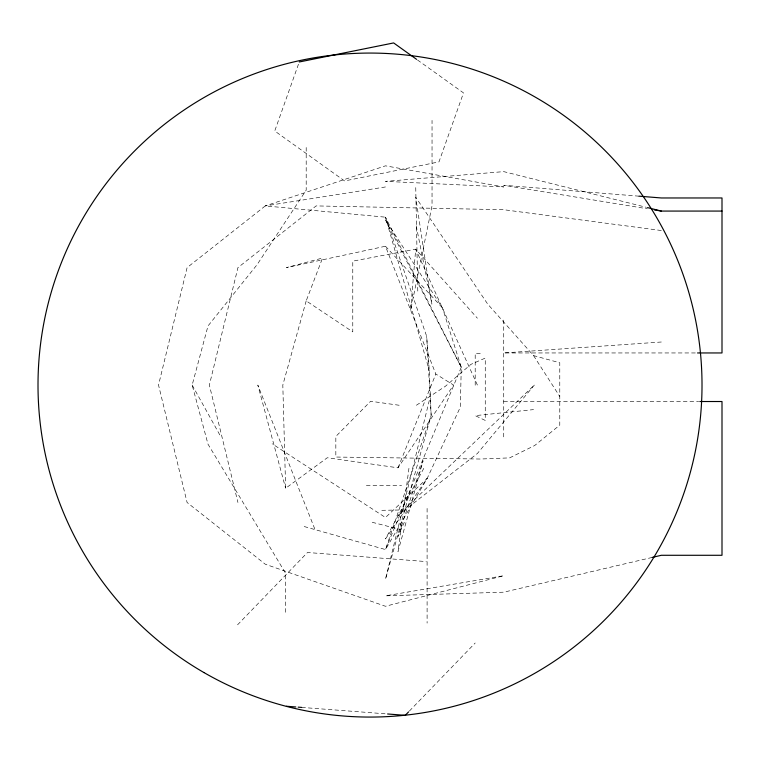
<?xml version="1.0" encoding="UTF-8"?>
<svg xmlns="http://www.w3.org/2000/svg" width="760" height="760" viewBox="0 0 760 760"><rect width="100%" height="100%" fill="white"/><g stroke="black" fill="none" stroke-linecap="round" stroke-linejoin="round"><path stroke-width="0.57" stroke-dasharray="3.8 2.85" d="M652.128 557.441L503.728 592.192L385.462 595.84L503.728 575.709L385.462 606.271L265.278 564.214L187.102 502.502L158.526 385.063L187.102 267.624L265.278 205.912L385.462 217.17L426.673 336.309L429.315 370.709L431.158 415.454L385.462 549.565L461.272 367.241L385.462 219.916L442.462 307.885L461.272 367.241L460.322 407.16L427.215 478.353L385.462 549.565L302.433 526.034M401.517 524.78L398.002 551.551L423.063 460.778L398.002 536.494L404.301 522.291M408.937 468.312L403.474 509.931L381.767 510.311M429.315 400.377L385.462 579.319L431.158 415.454L426.673 336.309M285.637 612.313L285.637 573.325L208.002 444.182L192.166 385.063L208.002 325.954L257.099 264.651L306.195 190.161L306.195 145.768M306.195 300.874L282.815 385.063L285.637 488.262L327.275 457.748L398.002 467.818L453.568 385.063L435.812 374.024L385.462 246.23L286.397 267.624L322.544 258.048L306.195 300.874L352.773 331.873L352.773 261.155L415.691 249.175L477.394 318.231M298.471 64.201L274.74 130.986L344.594 180.937L438.976 161.889L463.495 92.891L417.563 60.04M398.002 467.818L435.812 374.024M423.805 468.322L385.462 538.925L427.215 478.353L385.462 517.512L272.108 443.783M237.538 624.834L307.486 552.501L426.322 561.583M409.365 711.075L475.199 643.007M416.366 405.26L445.331 386.327L470.943 364.353L485.26 358.093L485.26 420.432L475.199 415.634L533.558 409.611M385.462 186.96L265.278 205.912L385.462 165.832L503.728 186.95L385.462 181.364L503.728 171.627L646.38 207.328M661.333 342.01L503.728 352.953L696.331 352.953M480.301 353.286L475.199 353.286L475.199 387.011M503.728 401.517L698.668 401.517M366.358 485.336L401.603 485.336M301.71 707.417L386.422 713.896M638.989 196.175L503.728 185.278L647.32 208.781M661.333 230.527L503.728 209.712L316.122 205.912L237.937 267.624L209.361 385.063L237.937 502.502M399.161 405.26L370.633 401.251L335.834 436.458L335.834 457.045L480.367 459.03L509.627 457.881L534.698 445.512L559.778 425.106L559.778 362.767L533.558 355.604L487.73 304.123L415.691 197.173L431.898 304.123L415.691 223.174M372.2 522.291L400.881 529.644M385.462 246.23L442.462 307.885M533.558 355.604L559.778 396.483M192.166 385.063L220.827 436.781M461.272 367.241L385.462 217.17L429.315 370.709M477.394 385.063L415.691 249.175L410.637 310.127L432.041 205.789L432.041 120.374M314.735 528.856L257.82 385.063L285.637 488.262M417.781 291.118L415.691 184.861M503.728 320.065L503.728 438.605M427.101 508.402L427.101 623.133M534.356 385.063L477.394 453.483L398.002 515.394L534.356 385.063"/><path stroke-width="1.14" d="M408.548 711.93L405.251 715.331L387.6 713.982M652.128 557.441L661.333 555.284L722 555.284L722 401.517L699.836 401.517M299.26 61.978L393.642 42.93L416.603 59.356M654.332 209.921L661.333 211.071L722 211.071M697.5 352.953L722 352.953L722 197.97L661.333 197.97L638.989 196.175M286.416 706.249L295.83 706.971M298.186 707.151L301.71 707.417M647.529 207.613L661.333 211.071M204.003 672.591A332.006 332.006 0 0 0 702.012 385.063A332.006 332.006 0 0 0 204.003 97.546A332.006 332.006 0 0 0 204.003 672.591"/></g></svg>
